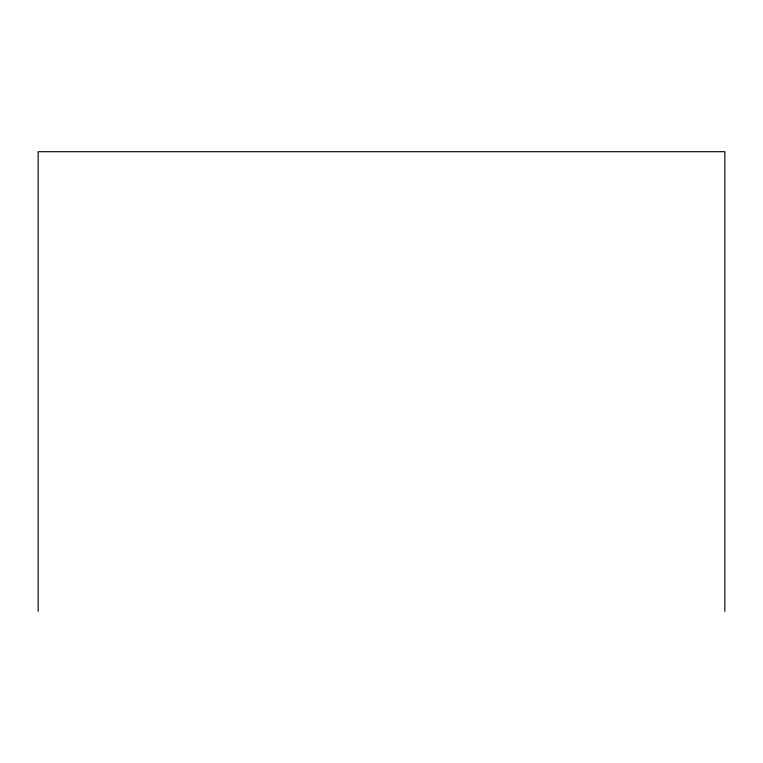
<?xml version="1.0" encoding="UTF-8"?>
<svg xmlns="http://www.w3.org/2000/svg" width="763" height="763" viewBox="0 0 763 763"><rect width="100%" height="100%" fill="white"/><g stroke="black" fill="none" stroke-linecap="round" stroke-linejoin="round"><path stroke-width="1.14" d="M724.85 611.297L724.85 151.703L38.15 151.703L38.15 611.297"/></g></svg>
